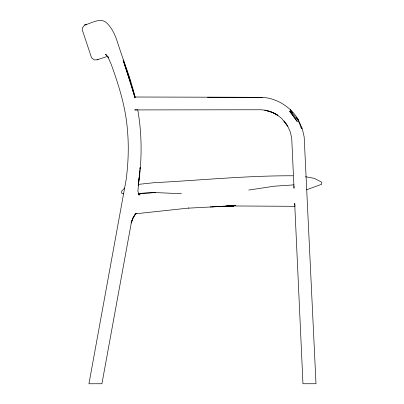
<?xml version="1.0" encoding="UTF-8"?>
<svg xmlns="http://www.w3.org/2000/svg" width="404" height="404" viewBox="0 0 404 404"><rect width="100%" height="100%" fill="white"/><g stroke="black" fill="none" stroke-linecap="round" stroke-linejoin="round"><path stroke-width="0.61" d="M139.85 170.685L137.885 191.173L139.077 195.056L138.365 193.859L140.148 194.975L138.527 194.006M139.966 169.453L140.137 167.604M139.057 177.598L138.208 185.694C142.117 160.474 142.157 134.653 137.698 109.504M139.188 176.356L139.451 173.866M139.577 172.619L139.774 170.751M139.971 168.887L140.102 167.64M135.118 97.101C130.568 78.144 123.074 60.095 117.266 41.516C115.12 35.214 112.413 28.851 107.737 23.993C101.409 16.327 92.072 23.22 84.663 24.982L82.345 27.967L82.542 30.638L91.577 57.848L94.364 59.923L97.132 59.792L107.939 56.222M124.654 188.012L121.66 191.208L121.761 193.38L123.538 193.849M97.132 59.792L98.051 59.176M306.661 189.744L321.655 184.269L321.554 182.098L314.14 178.31L305.424 176.725M188.405 208.015L188.845 207.909M229.437 205.848L227.826 206.126L235.542 205.409L233.86 205.469M248.733 190.062L274.26 186.199L294.041 184.875M138.516 184.37L154.136 182.684C200.394 180.31 246.637 175.588 292.981 175.78M84.663 24.982L86.451 24.75M233.366 205.818L212.757 206.717L233.805 205.848L231.532 205.954L295.082 206.313M217.115 206.631L187.507 208.201L135.396 213.812L136.698 213.272C133.32 215.398 132.552 219.584 131.123 223.003L132.926 218.15L135.375 214.13L133.239 217.559L131.361 222.463L101.924 383.744L88.941 383.775L126.114 179.947C128.416 162.595 128.992 145.016 127.22 127.588C125.245 105.676 118.549 84.648 111.115 64.059L107.56 56.242L108.57 57.908L106.701 55.338L105.429 54.348L106.898 55.272M218.357 206.54L223.856 206.242M181.462 193.728L155.399 192.572L138.304 193.45M140.011 193.46L155.399 192.572M226.27 206.151L233.512 205.868L225.836 206.181M233.512 205.868L210.297 206.974M231.053 205.57L232.734 205.51M220.842 206.363L223.962 206.247M136.613 109.863L134.699 109.918L260.62 109.757C266.766 110.045 272.705 111.928 277.861 115.281L270.7 111.65L264.777 110.13L273.589 112.928L278.836 116.15L281.82 118.63L287.724 126.154L290.294 131.926L291.728 138.325L294.016 188.249L293.925 186.229M134.32 97.01L262.297 97.329C277.25 98.253 291.158 107.222 298.622 120.145M207.545 97.263L262.252 97.329M138.178 193.738L139.188 194.036M290.183 109.661L291.345 111.125M292.122 112.105L292.9 113.085M296.39 117.483L298.329 119.927L301.864 127.841M290.133 110.484L298.258 120.72L301.783 128.613L300.798 127.033M283.931 120.821L284.966 122.276M285.653 123.245L287.724 126.154L284.401 121.453M290.274 110.176L291.587 112.287M123.523 60.605L129.765 79.043M134.987 97.42L123.124 60.06L130.977 84.199L134.8 97.354M129.967 79.638L130.81 82.603M132.325 87.936L132.83 89.718M133.168 90.9L133.673 92.678M134.007 93.864L135.022 97.42M302.177 128.113L304.177 136.971L316.004 383.739L302.965 383.744L294.683 203.212M294.763 203.757L295.011 205.399M292.41 114.696L289.607 111.262L297.294 121.589L292.41 114.696"/></g></svg>
